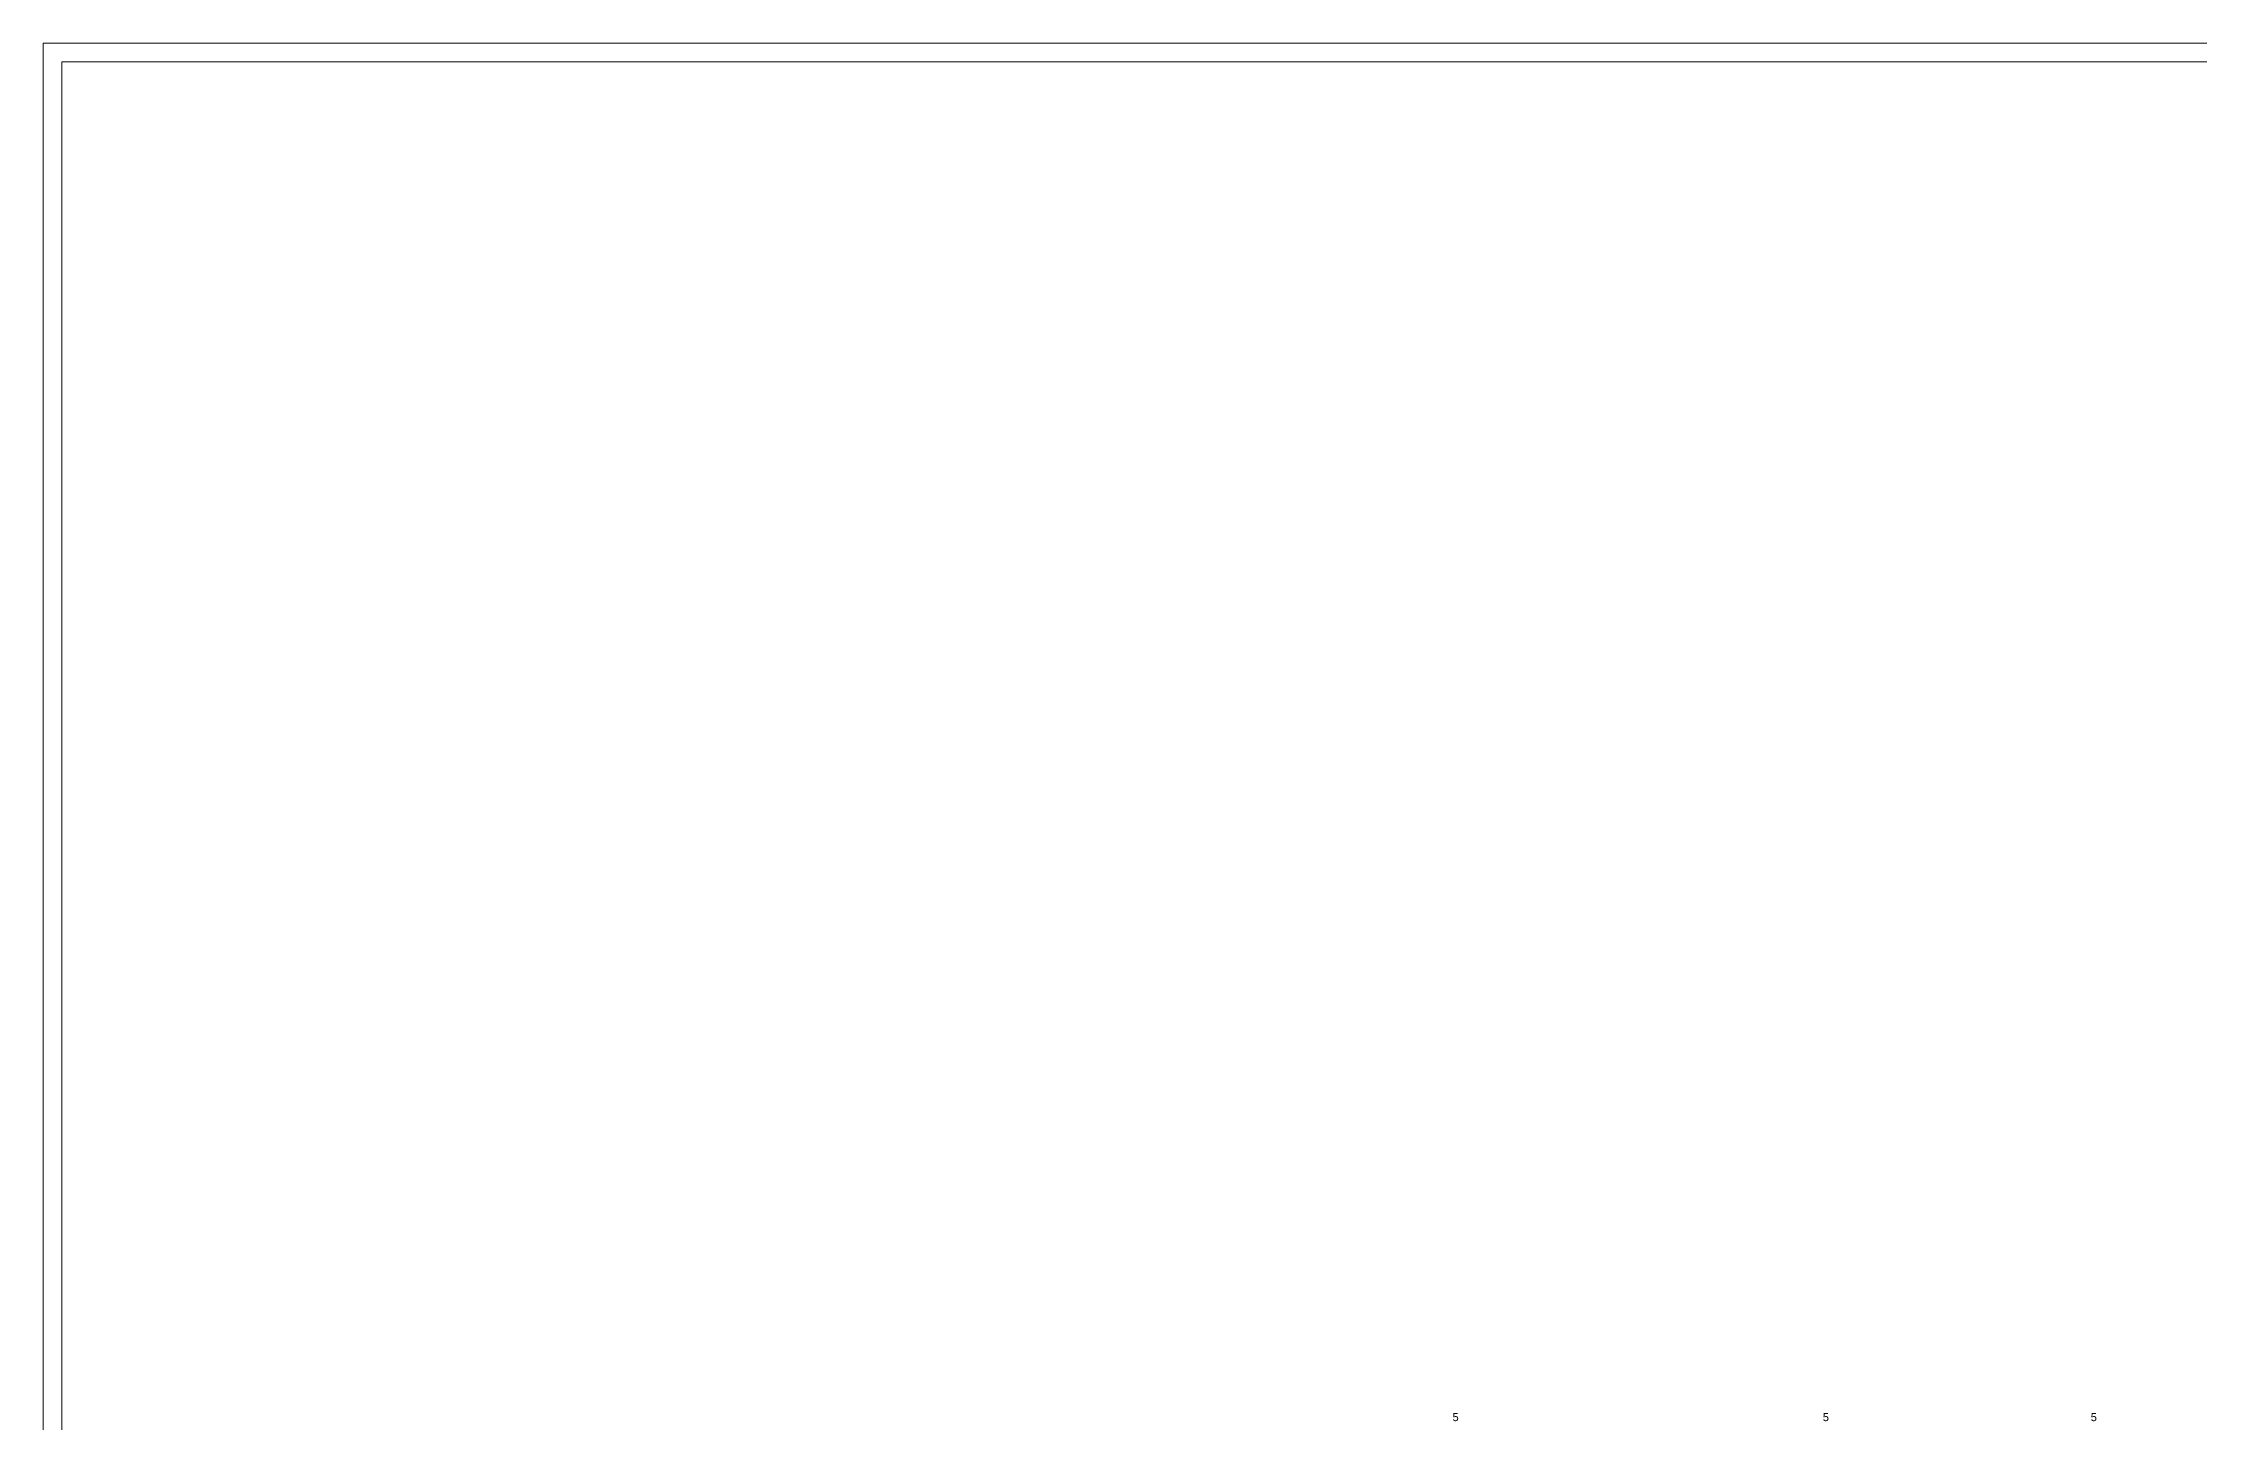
# Model space of a CAD drawing. Header units: millimetres. Extents: x 0 to 321, y -39 to 66.
# Drawn here: x 0 to 35.03, y 43.89 to 66.31 of the extents above; entities that cross this region are included whole.
import ezdxf

# ---------------------------------------------------------------- set-up
doc = ezdxf.new("R2010")
doc.units = ezdxf.units.MM
doc.header["$LTSCALE"] = 0.5
doc.header["$MEASUREMENT"] = 0
doc.layers.add('Arquitetura', color=8, linetype='Continuous', lineweight=5)
doc.layers.add('EL-Textos fios', color=7, linetype='Continuous', lineweight=20)
doc.styles.add('Arial', font='arial.ttf')

msp = doc.modelspace()

# ---------------------------------------------------------------- linework, layer by layer
at = {"layer": 'Arquitetura'}
for p, q in [((91.727, 66.313), (0, 66.313)), ((0, 66.313), (0, 0)), ((91.423, 66.009), (0.304, 66.009)), ((0.304, 66.009), (0.304, 0)), ((31.693, 66.009), (58.522, 66.009))]:
    msp.add_line(p, q, dxfattribs=at)

# ---------------------------------------------------------------- texts
at = {"layer": 'EL-Textos fios', "char_height": 0.13, "width": 0.156, "attachment_point": 8, "line_spacing_factor": 0.798, "style": 'Arial'}
for insert in [(22.943, 43.919), (28.958, 43.919), (33.31, 43.919)]:
    msp.add_mtext('5', dxfattribs=dict(at, insert=insert))

doc.saveas('drawing.dxf')
